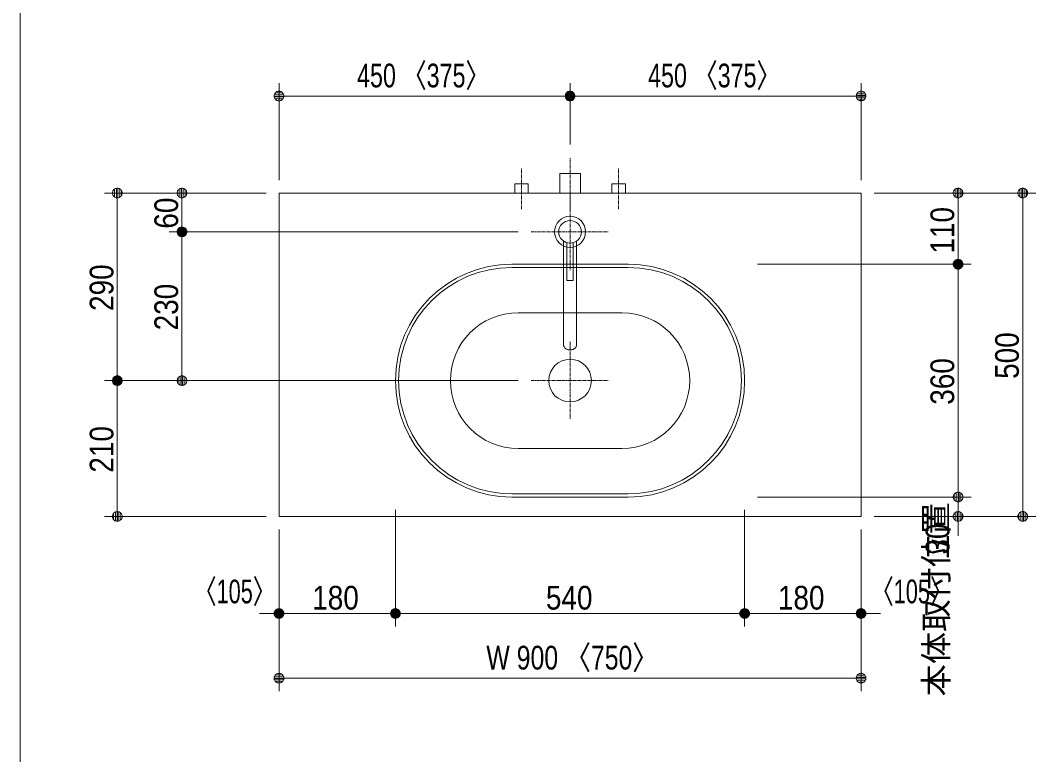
# Model space of a CAD drawing. Units: millimetres, scale not verified. Extents: x -6062 to 6062, y -3045 to 3045.
# Drawn here: x -3018 to -1448, y -738 to 397 of the extents above; entities that cross this region are included whole.
import ezdxf
from ezdxf.enums import TextEntityAlignment as Align

# ---------------------------------------------------------------- set-up
doc = ezdxf.new("R2010")
doc.units = ezdxf.units.MM
doc.header["$LTSCALE"] = 20
doc.linetypes.add('CHAIN1', pattern=[8, 5, -1, 1, -1])
for name, color, linetype, lineweight in [('0-0_1図面枠', 7, 'Continuous', 9), ('0-2_4給排水', 7, 'Continuous', 9), ('0-3_2寸法-1', 7, 'Continuous', 9), ('0-4_0', 7, 'Continuous', 9), ('0-6_2寸法-2', 7, 'Continuous', 9), ('0-7_5ボウル・キャビネット', 7, 'Continuous', 9)]:
    doc.layers.add(name, color=color, linetype=linetype, lineweight=lineweight)
doc.styles.add('ＭＳ Ｐゴシック', font='')
doc.styles.get('ＭＳ Ｐゴシック').set_extended_font_data('MS PGothic')

# ---------------------------------------------------------------- blocks, each defined once
blk = doc.blocks.new('_Dot')
at = {"layer": '0-4_0'}
for p, q in [((-10, 0), (-20, 0)), ((9.78, 2), (-9.78, 2)), ((7.99, 6), (-7.99, 6)), ((9.16, -3.98), (-9.16, -3.98)), ((6, -7.98), (-6, -7.98))]:
    blk.add_line(p, q, dxfattribs=at)
for points in [[(10, 0), (9.92, 1.25), (9.69, 2.49), (9.3, 3.68), (8.76, 4.82), (8.09, 5.88), (7.29, 6.85), (6.37, 7.71), (5.36, 8.44), (4.26, 9.05), (3.09, 9.51), (1.87, 9.82), (0.63, 9.98), (-0.63, 9.98), (-1.87, 9.82), (-3.09, 9.51), (-4.26, 9.05), (-5.36, 8.44), (-6.37, 7.71), (-7.29, 6.85), (-8.09, 5.88), (-8.76, 4.82), (-9.3, 3.68), (-9.69, 2.49), (-9.92, 1.25), (-10, 0), (0, 0)], [(-10, 0), (-9.92, -1.25), (-9.69, -2.49), (-9.3, -3.68), (-8.76, -4.82), (-8.09, -5.88), (-7.29, -6.85), (-6.37, -7.71), (-5.36, -8.44), (-4.26, -9.05), (-3.09, -9.51), (-1.87, -9.82), (-0.63, -9.98), (0.63, -9.98), (1.87, -9.82), (3.09, -9.51), (4.26, -9.05), (5.36, -8.44), (6.37, -7.71), (7.29, -6.85), (8.09, -5.88), (8.76, -4.82), (9.3, -3.68), (9.69, -2.49), (9.92, -1.25), (10, 0), (0, 0)]]:
    blk.add_lwpolyline(points, close=True, dxfattribs=at)
blk = doc.blocks.new('グループ-17')
at = {"layer": '0-2_4給排水', "linetype": 'CHAIN1'}
blk.add_line((-7600, 2100), (-7600, 3700), dxfattribs=at)
at = {"layer": '0-2_4給排水'}
blk.add_lwpolyline([(-7920, 2600), (-7920, 3200), (-7280, 3200), (-7280, 2600)], dxfattribs=at)
blk = doc.blocks.new('グループ-19')
at = {"layer": '0-7_5ボウル・キャビネット'}
for p, q in [((-9400, 400), (-5800, 400)), ((-9400, 300), (-5800, 300)), ((-9200, -1100), (-6000, -1100)), ((-6000, -5300), (-9200, -5300)), ((-5800, -6700), (-9400, -6700)), ((-5800, -6800), (-9400, -6800))]:
    blk.add_line(p, q, dxfattribs=at)
at = {"layer": '0-7_5ボウル・キャビネット', "linetype": 'CHAIN1'}
for p, q in [((-7600, -2000), (-7600, -4400)), ((-8800, -3200), (-6400, -3200))]:
    blk.add_line(p, q, dxfattribs=at)
at = {"layer": '0-7_5ボウル・キャビネット'}
blk.add_circle((-7600, -3200), 660, dxfattribs=at)
for centre, radius, start, end in [((-9400, -3200), 3600, 90, 180), ((-5800, -3200), 3600, 0, 90), ((-9400, -3200), 3500, 90, 180), ((-5800, -3200), 3500, 0, 90), ((-9200, -3200), 2100, 90, 180), ((-6000, -3200), 2100, 0, 90), ((-9400, -3200), 3600, 180, 270), ((-9400, -3200), 3500, 180, 270), ((-9200, -3200), 2100, 180, 270), ((-6000, -3200), 2100, 270, 0), ((-5800, -3200), 3600, 270, 0), ((-5800, -3200), 3500, 270, 0)]:
    blk.add_arc(centre, radius, start, end, dxfattribs=at)
blk = doc.blocks.new('グループ-24')
at = {"layer": '0-2_4給排水', "linetype": 'CHAIN1'}
for p, q in [((-7600, 2600), (-7600, 200)), ((-8800, 1400), (-6400, 1400))]:
    blk.add_line(p, q, dxfattribs=at)
at = {"layer": '0-2_4給排水'}
for points in [[(-7800, 1112.8), (-7800, -2100), (-7799.2, -2113.8), (-7796.7, -2127.9), (-7792.3, -2142.2), (-7786, -2156.4), (-7777.7, -2170.4), (-7767.4, -2183.8), (-7755.3, -2196.6), (-7741.4, -2208.3), (-7726.1, -2218.9), (-7709.4, -2228.2), (-7691.9, -2236.1), (-7673.6, -2242.5), (-7655, -2247.3), (-7636.4, -2250.7), (-7618, -2252.6), (-7600, -2253.2), (-7582, -2252.6), (-7563.6, -2250.7), (-7545, -2247.3), (-7526.4, -2242.5), (-7508.1, -2236.1), (-7490.6, -2228.2), (-7473.9, -2218.9), (-7458.6, -2208.3), (-7444.7, -2196.6), (-7432.6, -2183.8), (-7422.3, -2170.4), (-7414, -2156.4), (-7407.7, -2142.2), (-7403.3, -2127.9), (-7400.8, -2113.8), (-7400, -2100), (-7400, 1112.8)], [(-7700, 1064.6), (-7700, -100), (-7500, -100), (-7500, 1064.6)]]:
    blk.add_lwpolyline(points, dxfattribs=at)
for radius in [480, 350]:
    blk.add_circle((-7600, 1400), radius, dxfattribs=at)
blk = doc.blocks.new('止水栓_平面_W75')
at = {"layer": '0-2_4給排水', "linetype": 'CHAIN1'}
for p, q in [((-1500, -500), (-1500, 780)), ((1500, -500), (1500, 780))]:
    blk.add_line(p, q, dxfattribs=at)
at = {"layer": '0-2_4給排水'}
for points in [[(-1710, 0), (-1710, 280), (-1290, 280), (-1290, 0)], [(1290, 0), (1290, 280), (1710, 280), (1710, 0)]]:
    blk.add_lwpolyline(points, dxfattribs=at)

msp = doc.modelspace()

# ---------------------------------------------------------------- linework, layer by layer
at = {"layer": '0-0_1図面枠'}
msp.add_line((-3017.5, 1750), (-3017.5, -2420), dxfattribs=at)
at = {"layer": '0-3_2寸法-1'}
for p, q in [((-2617.5, 150), (-2617.5, 300)), ((-2167.5, 205), (-2167.5, 300)), ((-2167.5, 205), (-2167.5, 300)), ((-1717.5, 150), (-1717.5, 300)), ((-2182.51, 280), (-2602.49, 280)), ((-2152.49, 280), (-1732.51, 280)), ((-2787.5, 130), (-2887.5, 130)), ((-2637.5, 130), (-2787.5, 130)), ((-1697.5, 130), (-1547.5, 130)), ((-1547.5, 130), (-1447.5, 130)), ((-2867.5, -144.99), (-2867.5, 114.99)), ((-2767.5, 85.01), (-2767.5, 114.99)), ((-1567.5, 35.01), (-1567.5, 114.99)), ((-1467.5, -354.99), (-1467.5, 114.99)), ((-2247.5, 70), (-2787.5, 70)), ((-2247.5, 70), (-2787.5, 70)), ((-2767.5, 54.99), (-2767.5, -144.99)), ((-1877.5, 20), (-1547.5, 20)), ((-1697.5, 20), (-1547.5, 20)), ((-1567.5, 4.99), (-1567.5, -324.99)), ((-2787.5, -160), (-2887.5, -160)), ((-2787.5, -160), (-2887.5, -160)), ((-2247.5, -160), (-2787.5, -160)), ((-2867.5, -175.01), (-2867.5, -354.99)), ((-1877.5, -340), (-1547.5, -340)), ((-2437.5, -360), (-2437.5, -540)), ((-1897.5, -360), (-1897.5, -540)), ((-2637.5, -370), (-2887.5, -370)), ((-1547.5, -370), (-1447.5, -370)), ((-2617.5, -390), (-2617.5, -540)), ((-2437.5, -390), (-2437.5, -540)), ((-1897.5, -390), (-1897.5, -540)), ((-1717.5, -390), (-1717.5, -540)), ((-2452.51, -520), (-2602.49, -520)), ((-1912.51, -520), (-2422.49, -520)), ((-1882.49, -520), (-1732.51, -520)), ((-2617.5, -540), (-2617.5, -640)), ((-1717.5, -540), (-1717.5, -640)), ((-1732.51, -620), (-2602.49, -620))]:
    msp.add_line(p, q, dxfattribs=at)
at = {"layer": '0-6_2寸法-2'}
for p, q in [((-1567.5, -324.99), (-1567.5, -309.99)), ((-1697.5, -340), (-1547.5, -340)), ((-1567.5, -370), (-1567.5, -340)), ((-1697.5, -370), (-1547.5, -370)), ((-2617.5, -390), (-2617.5, -540)), ((-2437.5, -390), (-2437.5, -540)), ((-1897.5, -390), (-1897.5, -540)), ((-1717.5, -390), (-1717.5, -540)), ((-1567.5, -385.01), (-1567.5, -400.01)), ((-2632.51, -520), (-2647.51, -520)), ((-2437.5, -520), (-2617.5, -520)), ((-2422.49, -520), (-2407.49, -520)), ((-1912.51, -520), (-1927.51, -520)), ((-1897.5, -520), (-1717.5, -520)), ((-1702.49, -520), (-1687.49, -520))]:
    msp.add_line(p, q, dxfattribs=at)
at = {"layer": '0-7_5ボウル・キャビネット'}
msp.add_lwpolyline([(-2617.5, 130), (-1717.5, 130), (-1717.5, -370), (-2617.5, -370)], close=True, dxfattribs=at)

# ---------------------------------------------------------------- block references
at = {"layer": '0-2_4給排水', "xscale": 0.05, "yscale": 0.05}
for name, p in [('グループ-17', (-1787.5, 0)), ('止水栓_平面_W75', (-2167.5, 130)), ('グループ-24', (-1787.5, 0))]:
    msp.add_blockref(name, p, dxfattribs=at)
at = {"layer": '0-3_2寸法-1', "xscale": 0.7503418, "yscale": 0.7503418}
for p, rotation in [((-2617.5, 280), 180), ((-2167.5, 280), 180), ((-2867.5, 130), 90), ((-2767.5, 130), 90), ((-1567.5, 130), 90), ((-1467.5, 130), 90), ((-2767.5, 70), 270), ((-2767.5, 70), 90), ((-1567.5, 20), 270), ((-1567.5, 20), 90), ((-2867.5, -160), 270), ((-2867.5, -160), 90), ((-2767.5, -160), 270), ((-1567.5, -340), 270), ((-2867.5, -370), 270), ((-1467.5, -370), 270), ((-2617.5, -520), 180), ((-2437.5, -520), 180), ((-1897.5, -520), 180), ((-2617.5, -620), 180)]:
    msp.add_blockref('_Dot', p, dxfattribs=dict(at, rotation=rotation))
for p in [(-2167.5, 280), (-1717.5, 280), (-2437.5, -520), (-1897.5, -520), (-1717.5, -520), (-1717.5, -620)]:
    msp.add_blockref('_Dot', p, dxfattribs=at)
at = {"layer": '0-6_2寸法-2', "xscale": 0.7503418, "yscale": 0.7503418}
for p, rotation in [((-1567.5, -340), 270), ((-1567.5, -370), 90), ((-2437.5, -520), 180), ((-1717.5, -520), 180)]:
    msp.add_blockref('_Dot', p, dxfattribs=dict(at, rotation=rotation))
for p in [(-2617.5, -520), (-1897.5, -520)]:
    msp.add_blockref('_Dot', p, dxfattribs=at)
at = {"layer": '0-7_5ボウル・キャビネット', "xscale": 0.05, "yscale": 0.05}
msp.add_blockref('グループ-19', (-1787.5, 0), dxfattribs=at)

# ---------------------------------------------------------------- texts
at = {"layer": '0-3_2寸法-1', "style": 'ＭＳ Ｐゴシック'}
for s, height, width, p in [('450 〈375〉', 36.69, 0.75, (-2496.82, 282.35)), ('450 〈375〉', 36.69, 0.75, (-2046.82, 282.35)), ('180', 36.66, 0.9, (-2566.11, -524.96)), ('540', 36.66, 0.9, (-2204.78, -524.96)), ('180', 36.66, 0.9, (-1846.11, -524.96)), ('W 900 〈750〉', 36.69, 0.8, (-2296.89, -617.65))]:
    msp.add_text(s, height=height, dxfattribs=dict(at, width=width)).set_placement(p, align=Align.BOTTOM_LEFT)
at = {"layer": '0-3_2寸法-1', "style": 'ＭＳ Ｐゴシック', "width": 0.9}
for s, p in [('60', (-2762.54, 74.92)), ('110', (-1562.54, 36.39)), ('290', (-2862.54, -52.28)), ('230', (-2762.54, -82.28)), ('500', (-1462.54, -157.28)), ('360', (-1562.54, -197.28)), ('210', (-2862.54, -302.28))]:
    msp.add_text(s, height=36.66, rotation=90, dxfattribs=at).set_placement(p, align=Align.BOTTOM_LEFT)
at = {"layer": '0-6_2寸法-2', "style": 'ＭＳ Ｐゴシック'}
msp.add_text('本体取付位置', height=36.66, rotation=90, dxfattribs=at).set_placement((-1572.19, -648.35), align=Align.BOTTOM_LEFT)
at = {"layer": '0-6_2寸法-2', "style": 'ＭＳ Ｐゴシック', "width": 0.9}
msp.add_text('30', height=36.66, rotation=90, dxfattribs=at).set_placement((-1569.98, -428.98), align=Align.BOTTOM_LEFT)
at = {"layer": '0-6_2寸法-2', "style": 'ＭＳ Ｐゴシック', "width": 0.7}
for p in [(-2749.1, -515.31), (-1702.07, -515.31)]:
    msp.add_text('〈105〉', height=36.69, dxfattribs=at).set_placement(p, align=Align.BOTTOM_LEFT)

doc.saveas('drawing.dxf')
